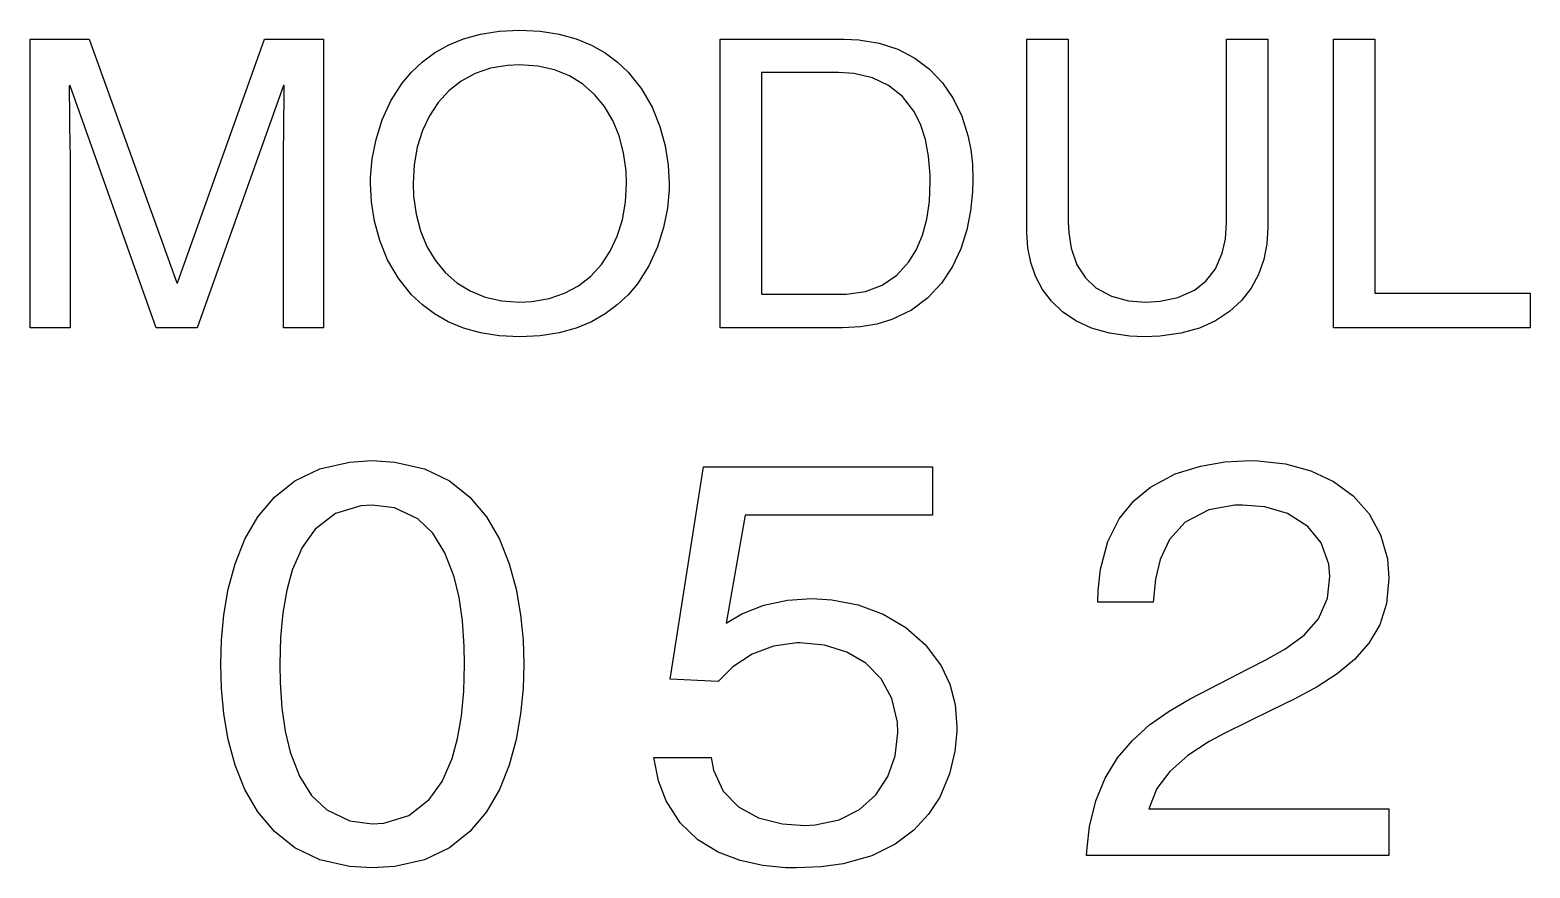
# Model space of a CAD drawing. Extents: x 104.6 to 203.6, y -109.2 to -90.9.
# Drawn here: x 104.64 to 114, y -109.12 to -103.89 of the extents above.
import ezdxf

# ---------------------------------------------------------------- set-up
doc = ezdxf.new("R2010")
doc.units = 0
doc.layers.add('BLACK', color=7, linetype='CONTINUOUS')

msp = doc.modelspace()

# ---------------------------------------------------------------- linework, layer by layer
at = {"layer": 'BLACK', "linetype": 'CONTINUOUS'}
for p, q in [((107.348972, -103.944617), (107.454919, -103.914977)), ((107.454919, -103.914977), (107.57165, -103.896403)), ((107.57165, -103.896403), (107.69957, -103.889972)), ((107.69957, -103.889972), (107.827572, -103.896403)), ((107.827572, -103.896403), (107.944375, -103.914977)), ((107.944375, -103.914977), (108.050384, -103.944617)), ((104.644654, -105.747), (104.644654, -103.946246)), ((104.644654, -103.946246), (105.014511, -103.946246)), ((105.014511, -103.946246), (105.559783, -105.46739)), ((105.564888, -105.46739), (106.10784, -103.946246)), ((106.10784, -103.946246), (106.474912, -103.946246)), ((106.474912, -103.946246), (106.474912, -105.747)), ((107.091784, -104.089169), (107.16781, -104.03279)), ((107.16781, -104.03279), (107.253404, -103.984247)), ((107.253404, -103.984247), (107.348972, -103.944617)), ((108.050384, -103.944617), (108.146005, -103.984247)), ((108.146005, -103.984247), (108.231644, -104.03279)), ((108.231644, -104.03279), (108.307707, -104.089169)), ((108.94836, -105.538172), (108.94836, -103.946246)), ((108.94836, -103.946246), (109.722414, -103.946246)), ((109.722414, -103.946246), (109.813417, -103.950382)), ((109.813417, -103.950382), (109.941132, -103.971648)), ((109.941132, -103.971648), (110.0578, -104.010131)), ((110.0578, -104.010131), (110.162856, -104.064866)), ((110.862149, -105.153489), (110.862149, -103.946246)), ((110.862149, -103.946246), (111.120167, -103.946246)), ((111.120167, -103.946246), (111.120167, -105.085346)), ((112.107226, -105.090182), (112.107226, -103.946246)), ((112.107226, -103.946246), (112.365244, -103.946246)), ((112.365244, -103.946246), (112.365244, -105.120517)), ((112.773618, -105.747), (112.773618, -103.946246)), ((112.773618, -103.946246), (113.031636, -103.946246)), ((113.031636, -103.946246), (113.031636, -105.530698)), ((107.024922, -104.152308), (107.091784, -104.089169)), ((107.623734, -104.110319), (107.517491, -104.1288)), ((107.69957, -104.106713), (107.623734, -104.110319)), ((107.811957, -104.114772), (107.69957, -104.106713)), ((107.915212, -104.138304), (107.811957, -104.114772)), ((108.307707, -104.089169), (108.374601, -104.152308)), ((110.162856, -104.064866), (110.255736, -104.134888)), ((106.966817, -104.221129), (107.024922, -104.152308)), ((107.333603, -104.209299), (107.256801, -104.26939)), ((107.420641, -104.162115), (107.333603, -104.209299)), ((107.517491, -104.1288), (107.420641, -104.162115)), ((108.008916, -104.176349), (107.915212, -104.138304)), ((108.092648, -104.227942), (108.008916, -104.176349)), ((108.374601, -104.152308), (108.458634, -104.257334)), ((109.68761, -104.155513), (109.206378, -104.155513)), ((109.206378, -104.155513), (109.206378, -105.538172)), ((109.782898, -104.161527), (109.68761, -104.155513)), ((109.89848, -104.188236), (109.782898, -104.161527)), ((109.99998, -104.236273), (109.89848, -104.188236)), ((110.255736, -104.134888), (110.335874, -104.219231)), ((110.335874, -104.219231), (110.402708, -104.316932)), ((104.894783, -104.238605), (104.889215, -104.238605)), ((104.889215, -104.238605), (104.889352, -104.286546)), ((104.889352, -104.286546), (104.890288, -104.387603)), ((105.432166, -105.747), (104.894783, -104.238605)), ((106.224783, -104.236406), (105.6874, -105.747)), ((106.229888, -104.236406), (106.224783, -104.236406)), ((106.229417, -104.335425), (106.229888, -104.236406)), ((106.895197, -104.33266), (106.966817, -104.221129)), ((107.256801, -104.26939), (107.190656, -104.341425)), ((108.165988, -104.292122), (108.092648, -104.227942)), ((108.228517, -104.367924), (108.165988, -104.292122)), ((108.458634, -104.257334), (108.524317, -104.371512)), ((110.086339, -104.305602), (109.99998, -104.236273)), ((110.156496, -104.396187), (110.086339, -104.305602)), ((104.890288, -104.387603), (104.891738, -104.487717)), ((106.228273, -104.437829), (106.229417, -104.335425)), ((106.841003, -104.450921), (106.895197, -104.33266)), ((107.190656, -104.341425), (107.135591, -104.424441)), ((108.279815, -104.454387), (108.228517, -104.367924)), ((108.524317, -104.371512), (108.57302, -104.491208)), ((110.197844, -104.478053), (110.156496, -104.396187)), ((110.402708, -104.316932), (110.455672, -104.427025)), ((104.891738, -104.487717), (104.893492, -104.590777)), ((106.22686, -104.534297), (106.228273, -104.437829)), ((106.802869, -104.572277), (106.841003, -104.450921)), ((107.135591, -104.424441), (107.092028, -104.517476)), ((108.319462, -104.550548), (108.279815, -104.454387)), ((108.57302, -104.491208), (108.606112, -104.612788)), ((110.229034, -104.57184), (110.197844, -104.478053)), ((110.455672, -104.427025), (110.494203, -104.548544)), ((104.893492, -104.590777), (104.894783, -104.683957)), ((106.225409, -104.626909), (106.22686, -104.534297)), ((106.779427, -104.693093), (106.802869, -104.572277)), ((107.092028, -104.517476), (107.060388, -104.619567)), ((108.347038, -104.655443), (108.319462, -104.550548)), ((110.24962, -104.677533), (110.229034, -104.57184)), ((110.494203, -104.548544), (110.511592, -104.635429)), ((104.894783, -104.683957), (104.894783, -105.747)), ((106.224783, -104.683957), (106.225409, -104.626909)), ((106.224783, -105.747), (106.224783, -104.683957)), ((107.060388, -104.619567), (107.041095, -104.72975)), ((108.362124, -104.768109), (108.347038, -104.655443)), ((108.606112, -104.612788), (108.624962, -104.732617)), ((110.259153, -104.795117), (110.24962, -104.677533)), ((110.511592, -104.635429), (110.522148, -104.726677)), ((106.769311, -104.809737), (106.779427, -104.693093)), ((107.041095, -104.72975), (107.03457, -104.847062)), ((108.365034, -104.847062), (108.362124, -104.768109)), ((108.624962, -104.732617), (108.630942, -104.847062)), ((110.522148, -104.726677), (110.525704, -104.822003)), ((106.768663, -104.847062), (106.769311, -104.809737)), ((106.774642, -104.961384), (106.768663, -104.847062)), ((107.03457, -104.847062), (107.037481, -104.925938)), ((108.358509, -104.964263), (108.365034, -104.847062)), ((108.630942, -104.847062), (108.630294, -104.884347)), ((110.25413, -104.958983), (110.259797, -104.836951)), ((110.259797, -104.836951), (110.259153, -104.795117)), ((110.525704, -104.822003), (110.523461, -104.898828)), ((106.79349, -105.081092), (106.774642, -104.961384)), ((107.037481, -104.925938), (107.052565, -105.038507)), ((108.339213, -105.074354), (108.358509, -104.964263)), ((108.630294, -104.884347), (108.620177, -105.000867)), ((110.23746, -105.069978), (110.25413, -104.958983)), ((110.523461, -104.898828), (110.511099, -105.017229)), ((107.052565, -105.038507), (107.080135, -105.143323)), ((108.620177, -105.000867), (108.596731, -105.121564)), ((110.511099, -105.017229), (110.486818, -105.136611)), ((106.826575, -105.202555), (106.79349, -105.081092)), ((107.080135, -105.143323), (107.119771, -105.239422)), ((108.307567, -105.176372), (108.339213, -105.074354)), ((108.596731, -105.121564), (108.558588, -105.242805)), ((110.21029, -105.169724), (110.23746, -105.069978)), ((110.486818, -105.136611), (110.449351, -105.253809)), ((110.868033, -105.247542), (110.862149, -105.153489)), ((111.120167, -105.085346), (111.123064, -105.155749)), ((112.100458, -105.19335), (112.107226, -105.090182)), ((112.365244, -105.120517), (112.358767, -105.223001)), ((106.875263, -105.322141), (106.826575, -105.202555)), ((107.119771, -105.239422), (107.171049, -105.325839)), ((108.26399, -105.269351), (108.307567, -105.176372)), ((108.558588, -105.242805), (108.504377, -105.360958)), ((110.173117, -105.258011), (110.21029, -105.169724)), ((110.88592, -105.338834), (110.868033, -105.247542)), ((111.123064, -105.155749), (111.137645, -105.249419)), ((112.081126, -105.28214), (112.100458, -105.19335)), ((112.358767, -105.223001), (112.339221, -105.321148)), ((106.940923, -105.436218), (106.875263, -105.322141)), ((107.171049, -105.325839), (107.233547, -105.401608)), ((108.208901, -105.352326), (108.26399, -105.269351)), ((110.050297, -105.418264), (110.126444, -105.334627)), ((110.126444, -105.334627), (110.173117, -105.258011)), ((110.449351, -105.253809), (110.397437, -105.365655)), ((110.916168, -105.425946), (110.88592, -105.338834)), ((111.137645, -105.249419), (111.174083, -105.353382)), ((112.03833, -105.379759), (112.081126, -105.28214)), ((112.339221, -105.321148), (112.306434, -105.413703)), ((107.024922, -105.541153), (106.940923, -105.436218)), ((107.233547, -105.401608), (107.306844, -105.465766)), ((108.065871, -105.484404), (108.142722, -105.424332)), ((108.142722, -105.424332), (108.208901, -105.352326)), ((108.504377, -105.360958), (108.432729, -105.472391)), ((109.959335, -105.48028), (110.050297, -105.418264)), ((110.397437, -105.365655), (110.329809, -105.468982)), ((110.959131, -105.507463), (110.916168, -105.425946)), ((111.174083, -105.353382), (111.227001, -105.435315)), ((111.227001, -105.435315), (111.293183, -105.497279)), ((111.979252, -105.455649), (112.03833, -105.379759)), ((112.306434, -105.413703), (112.260235, -105.499413)), ((105.559783, -105.46739), (105.564888, -105.46739)), ((107.306844, -105.465766), (107.390517, -105.517346)), ((107.390517, -105.517346), (107.484144, -105.555383)), ((107.978769, -105.531577), (108.065871, -105.484404)), ((108.432729, -105.472391), (108.374601, -105.541153)), ((109.737701, -105.537447), (109.854741, -105.520174)), ((109.854741, -105.520174), (109.959335, -105.48028)), ((110.329809, -105.468982), (110.245206, -105.560623)), ((111.015166, -105.581966), (110.959131, -105.507463)), ((111.293183, -105.497279), (111.389669, -105.549791)), ((111.80471, -105.558298), (111.907351, -105.512)), ((111.907351, -105.512), (111.979252, -105.455649)), ((112.260235, -105.499413), (112.20045, -105.577022)), ((107.091784, -105.604239), (107.024922, -105.541153)), ((107.16781, -105.660571), (107.091784, -105.604239)), ((107.484144, -105.555383), (107.587302, -105.578914)), ((107.587302, -105.578914), (107.69957, -105.586972)), ((107.69957, -105.586972), (107.775489, -105.583366)), ((107.775489, -105.583366), (107.881835, -105.564886)), ((107.881835, -105.564886), (107.978769, -105.531577)), ((108.307707, -105.604239), (108.231644, -105.660571)), ((108.374601, -105.541153), (108.307707, -105.604239)), ((108.94836, -105.747), (108.94836, -105.538172)), ((109.206378, -105.538172), (109.706636, -105.538172)), ((109.706636, -105.538172), (109.737701, -105.537447)), ((110.245206, -105.560623), (110.142361, -105.637413)), ((111.084627, -105.648039), (111.015166, -105.581966)), ((111.389669, -105.549791), (111.495583, -105.578347)), ((111.495583, -105.578347), (111.604647, -105.586972)), ((111.604647, -105.586972), (111.694193, -105.581764)), ((111.694193, -105.581764), (111.80471, -105.558298)), ((112.20045, -105.577022), (112.126908, -105.645277)), ((113.031636, -105.530698), (114.000132, -105.530698)), ((114.000132, -105.530698), (114.000132, -105.747)), ((107.253404, -105.709074), (107.16781, -105.660571)), ((107.348972, -105.748672), (107.253404, -105.709074)), ((108.146005, -105.709074), (108.050384, -105.748672)), ((108.231644, -105.660571), (108.146005, -105.709074)), ((110.020011, -105.696183), (109.926985, -105.723789)), ((110.142361, -105.637413), (110.020011, -105.696183)), ((111.16787, -105.704264), (111.084627, -105.648039)), ((111.265252, -105.749225), (111.16787, -105.704264)), ((112.039437, -105.702925), (111.937865, -105.74871)), ((112.126908, -105.645277), (112.039437, -105.702925)), ((104.894783, -105.747), (104.644654, -105.747)), ((105.6874, -105.747), (105.432166, -105.747)), ((106.474912, -105.747), (106.224783, -105.747)), ((107.454919, -105.778288), (107.348972, -105.748672)), ((107.57165, -105.796848), (107.454919, -105.778288)), ((107.69957, -105.803273), (107.57165, -105.796848)), ((107.827572, -105.796848), (107.69957, -105.803273)), ((107.944375, -105.778288), (107.827572, -105.796848)), ((108.050384, -105.748672), (107.944375, -105.778288)), ((109.711741, -105.747), (108.94836, -105.747)), ((109.824353, -105.74104), (109.711741, -105.747)), ((109.926985, -105.723789), (109.824353, -105.74104)), ((111.377126, -105.781505), (111.265252, -105.749225)), ((111.50385, -105.799685), (111.377126, -105.781505)), ((111.596758, -105.803273), (111.50385, -105.799685)), ((111.691729, -105.799677), (111.596758, -105.803273)), ((111.82202, -105.781379), (111.691729, -105.799677)), ((111.937865, -105.74871), (111.82202, -105.781379)), ((114.000132, -105.747), (112.773618, -105.747)), ((106.297176, -106.701689), (106.452598, -106.627094)), ((106.452598, -106.627094), (106.637728, -106.584147)), ((106.637728, -106.584147), (106.778841, -106.575532)), ((106.778841, -106.575532), (106.919962, -106.584147)), ((106.919962, -106.584147), (107.105129, -106.627094)), ((107.105129, -106.627094), (107.260613, -106.701689)), ((108.638311, -107.938407), (108.84621, -106.61461)), ((108.84621, -106.61461), (110.272784, -106.61461)), ((110.272784, -106.61461), (110.272784, -106.91564)), ((111.786049, -106.658425), (111.94444, -106.608922)), ((111.94444, -106.608922), (112.096079, -106.583881)), ((112.096079, -106.583881), (112.258088, -106.575532)), ((112.258088, -106.575532), (112.30262, -106.576339)), ((112.30262, -106.576339), (112.474194, -106.595432)), ((112.474194, -106.595432), (112.632728, -106.639079)), ((112.632728, -106.639079), (112.774814, -106.706179)), ((106.169054, -106.803001), (106.297176, -106.701689)), ((107.260613, -106.701689), (107.388815, -106.803001)), ((111.528246, -106.826513), (111.632752, -106.739902)), ((111.632752, -106.739902), (111.786049, -106.658425)), ((112.774814, -106.706179), (112.897047, -106.795629)), ((106.065826, -106.926103), (106.169054, -106.803001)), ((107.388815, -106.803001), (107.492135, -106.926103)), ((111.438265, -106.938505), (111.528246, -106.826513)), ((112.897047, -106.795629), (112.99602, -106.906327)), ((105.985083, -107.066062), (106.065826, -106.926103)), ((106.549548, -106.904452), (106.422421, -107.00309)), ((106.707114, -106.856485), (106.549548, -106.904452)), ((106.778841, -106.852137), (106.707114, -106.856485)), ((106.917299, -106.869405), (106.778841, -106.852137)), ((107.062593, -106.93799), (106.917299, -106.869405)), ((107.492135, -106.926103), (107.572974, -107.066062)), ((109.104717, -106.91564), (108.98709, -107.58975)), ((110.272784, -106.91564), (109.104717, -106.91564)), ((111.997088, -106.881316), (111.849111, -106.958207)), ((112.159384, -106.853389), (111.997088, -106.881316)), ((112.206797, -106.852137), (112.159384, -106.853389)), ((112.346259, -106.863224), (112.206797, -106.852137)), ((112.48806, -106.904532), (112.346259, -106.863224)), ((112.614215, -106.985226), (112.48806, -106.904532)), ((112.99602, -106.906327), (113.068329, -107.037172)), ((106.422421, -107.00309), (106.342098, -107.11653)), ((107.157105, -107.028642), (107.062593, -106.93799)), ((111.367806, -107.079049), (111.438265, -106.938505)), ((111.849111, -106.958207), (111.751768, -107.066833)), ((112.696936, -107.088585), (112.614215, -106.985226)), ((105.924419, -107.217951), (105.985083, -107.066062)), ((106.342098, -107.11653), (106.280337, -107.259049)), ((107.232749, -107.149491), (107.157105, -107.028642)), ((107.572974, -107.066062), (107.633731, -107.217951)), ((111.321867, -107.251314), (111.367806, -107.079049)), ((111.751768, -107.066833), (111.69396, -107.19122)), ((112.745006, -107.221868), (112.696936, -107.088585)), ((113.068329, -107.037172), (113.110566, -107.187061)), ((107.289934, -107.299048), (107.232749, -107.149491)), ((111.69396, -107.19122), (111.66459, -107.315396)), ((113.110566, -107.187061), (113.12046, -107.311313)), ((105.881426, -107.376839), (105.924419, -107.217951)), ((106.280337, -107.259049), (106.24595, -107.384127)), ((107.320955, -107.42916), (107.289934, -107.299048)), ((107.633731, -107.217951), (107.676809, -107.376839)), ((111.307329, -107.385345), (111.321867, -107.251314)), ((112.73682, -107.433237), (112.751849, -107.297269)), ((112.751849, -107.297269), (112.745006, -107.221868)), ((105.853697, -107.537798), (105.881426, -107.376839)), ((106.24595, -107.384127), (106.221602, -107.524098)), ((107.676809, -107.376839), (107.704606, -107.537798)), ((111.305443, -107.458469), (111.307329, -107.385345)), ((111.66459, -107.315396), (111.650118, -107.458469)), ((113.12046, -107.311313), (113.105669, -107.465391)), ((107.341996, -107.573956), (107.320955, -107.42916)), ((109.085344, -107.531609), (109.221984, -107.477051)), ((109.221984, -107.477051), (109.369413, -107.44517)), ((109.369413, -107.44517), (109.520516, -107.435266)), ((109.520516, -107.435266), (109.646051, -107.442624)), ((109.646051, -107.442624), (109.810415, -107.475085)), ((109.810415, -107.475085), (109.96627, -107.533007)), ((111.650118, -107.458469), (111.305443, -107.458469)), ((112.682001, -107.562375), (112.73682, -107.433237)), ((113.105669, -107.465391), (113.063164, -107.598604)), ((105.838825, -107.695896), (105.853697, -107.537798)), ((106.221602, -107.524098), (106.20712, -107.678333)), ((107.353228, -107.732806), (107.341996, -107.573956)), ((107.704606, -107.537798), (107.719524, -107.695896)), ((108.98709, -107.58975), (109.085344, -107.531609)), ((109.96627, -107.533007), (110.108093, -107.615926)), ((112.591935, -107.664502), (112.682001, -107.562375)), ((106.20712, -107.678333), (106.20233, -107.846205)), ((110.108093, -107.615926), (110.230364, -107.723376)), ((112.471787, -107.750315), (112.591935, -107.664502)), ((113.063164, -107.598604), (112.995751, -107.714071)), ((105.834403, -107.846205), (105.838825, -107.695896)), ((107.355352, -107.846205), (107.353228, -107.732806)), ((107.719524, -107.695896), (107.723963, -107.846205)), ((109.282741, -107.731908), (109.148745, -107.782112)), ((109.427309, -107.712123), (109.282741, -107.731908)), ((109.445973, -107.711871), (109.427309, -107.712123)), ((109.599969, -107.726233), (109.445973, -107.711871)), ((109.738991, -107.768807), (109.599969, -107.726233)), ((109.858484, -107.838822), (109.738991, -107.768807)), ((110.230364, -107.723376), (110.327561, -107.854891)), ((112.352411, -107.817083), (112.471787, -107.750315)), ((112.995751, -107.714071), (112.906235, -107.814911)), ((105.838825, -107.996343), (105.834403, -107.846205)), ((106.20233, -107.846205), (106.204455, -107.959496)), ((107.350563, -108.013921), (107.355352, -107.846205)), ((107.723963, -107.846205), (107.719524, -107.996343)), ((109.028332, -107.861074), (108.936483, -107.952451)), ((109.148745, -107.782112), (109.028332, -107.861074)), ((109.953894, -107.935512), (109.858484, -107.838822)), ((110.327561, -107.854891), (110.380681, -107.969041)), ((112.246462, -107.871851), (112.352411, -107.817083)), ((112.906235, -107.814911), (112.79742, -107.904246)), ((106.204455, -107.959496), (106.215687, -108.118211)), ((108.936483, -107.952451), (108.638311, -107.938407)), ((110.020666, -108.058107), (109.953894, -107.935512)), ((111.88127, -108.060528), (112.246462, -107.871851)), ((112.79742, -107.904246), (112.672113, -107.985194)), ((105.853697, -108.154273), (105.838825, -107.996343)), ((107.33608, -108.168029), (107.350563, -108.013921)), ((107.719524, -107.996343), (107.704606, -108.154273)), ((110.380681, -107.969041), (110.414262, -108.096271)), ((112.672113, -107.985194), (112.533117, -108.060876)), ((106.215687, -108.118211), (106.236728, -108.262897)), ((110.054245, -108.205839), (110.020666, -108.058107)), ((110.414262, -108.096271), (110.425973, -108.236383)), ((111.627764, -108.222711), (111.74865, -108.136943)), ((111.74865, -108.136943), (111.88127, -108.060528)), ((112.383238, -108.134412), (112.097376, -108.274241)), ((112.533117, -108.060876), (112.383238, -108.134412)), ((105.881426, -108.315069), (105.853697, -108.154273)), ((107.311732, -108.307899), (107.33608, -108.168029)), ((107.704606, -108.154273), (107.676809, -108.315069)), ((110.057362, -108.271798), (110.054245, -108.205839)), ((110.425973, -108.236383), (110.425553, -108.26351)), ((111.520149, -108.319684), (111.627764, -108.222711)), ((105.924419, -108.473804), (105.881426, -108.315069)), ((106.236728, -108.262897), (106.267749, -108.392924)), ((107.277346, -108.432899), (107.311732, -108.307899)), ((107.676809, -108.315069), (107.633731, -108.473804)), ((110.04133, -108.415289), (110.057362, -108.271798)), ((110.425553, -108.26351), (110.413664, -108.387399)), ((111.427344, -108.429716), (111.520149, -108.319684)), ((111.998979, -108.326554), (111.866459, -108.413182)), ((112.097376, -108.274241), (111.998979, -108.326554)), ((106.267749, -108.392924), (106.324934, -108.5424)), ((108.565117, -108.572659), (108.536413, -108.426282)), ((108.536413, -108.426282), (108.893398, -108.426282)), ((108.893398, -108.426282), (108.908489, -108.504739)), ((109.994621, -108.546068), (110.04133, -108.415289)), ((110.413664, -108.387399), (110.380284, -108.527814)), ((111.350889, -108.554661), (111.427344, -108.429716)), ((111.866459, -108.413182), (111.752927, -108.513234)), ((105.985083, -108.625552), (105.924419, -108.473804)), ((107.215584, -108.575346), (107.277346, -108.432899)), ((107.633731, -108.473804), (107.572974, -108.625552)), ((108.908489, -108.504739), (108.968368, -108.636273)), ((111.752927, -108.513234), (111.671778, -108.619301)), ((106.324934, -108.5424), (106.400578, -108.663198)), ((107.135262, -108.688741), (107.215584, -108.575346)), ((108.61227, -108.697823), (108.565117, -108.572659)), ((109.919319, -108.659382), (109.994621, -108.546068)), ((110.380284, -108.527814), (110.318527, -108.673978)), ((111.292321, -108.69637), (111.350889, -108.554661)), ((106.065826, -108.765386), (105.985083, -108.625552)), ((106.400578, -108.663198), (106.495089, -108.753823)), ((107.008135, -108.787353), (107.135262, -108.688741)), ((107.572974, -108.625552), (107.492135, -108.765386)), ((108.699574, -108.834283), (108.61227, -108.697823)), ((108.968368, -108.636273), (109.063429, -108.735132)), ((109.817503, -108.750481), (109.919319, -108.659382)), ((110.318527, -108.673978), (110.249447, -108.780892)), ((111.253179, -108.856699), (111.292321, -108.69637)), ((111.671778, -108.619301), (111.622763, -108.747461)), ((106.169054, -108.888379), (106.065826, -108.765386)), ((106.495089, -108.753823), (106.640384, -108.822395)), ((106.850569, -108.835315), (107.008135, -108.787353)), ((107.492135, -108.765386), (107.388815, -108.888379)), ((109.063429, -108.735132), (109.188368, -108.802716)), ((109.188368, -108.802716), (109.337885, -108.840427)), ((109.691257, -108.814612), (109.817503, -108.750481)), ((110.249447, -108.780892), (110.157628, -108.880432)), ((111.622763, -108.747461), (113.12046, -108.747461)), ((113.12046, -108.747461), (113.12046, -109.0375)), ((106.297176, -108.989605), (106.169054, -108.888379)), ((106.640384, -108.822395), (106.778841, -108.839663)), ((106.778841, -108.839663), (106.850569, -108.835315)), ((107.388815, -108.888379), (107.260613, -108.989605)), ((108.809438, -108.939205), (108.699574, -108.834283)), ((109.337885, -108.840427), (109.477432, -108.850043)), ((109.477432, -108.850043), (109.542661, -108.847024)), ((109.542661, -108.847024), (109.691257, -108.814612)), ((110.157628, -108.880432), (110.040166, -108.968052)), ((111.237498, -108.990279), (111.253179, -108.856699)), ((106.452598, -109.064137), (106.297176, -108.989605)), ((107.260613, -108.989605), (107.105129, -109.064137)), ((108.936011, -109.016117), (108.809438, -108.939205)), ((110.040166, -108.968052), (109.894157, -109.039205)), ((111.235003, -109.0375), (111.237498, -108.990279)), ((106.637728, -109.107049), (106.452598, -109.064137)), ((107.105129, -109.064137), (106.919962, -109.107049)), ((109.073443, -109.068546), (108.936011, -109.016117)), ((109.215885, -109.10002), (109.073443, -109.068546)), ((109.894157, -109.039205), (109.716697, -109.089346)), ((113.12046, -109.0375), (111.235003, -109.0375)), ((106.778841, -109.115657), (106.637728, -109.107049)), ((106.919962, -109.107049), (106.778841, -109.115657)), ((109.357485, -109.114067), (109.215885, -109.10002)), ((109.426141, -109.115657), (109.357485, -109.114067)), ((109.579484, -109.108855), (109.426141, -109.115657)), ((109.716697, -109.089346), (109.579484, -109.108855))]:
    msp.add_line(p, q, dxfattribs=at)

doc.saveas('drawing.dxf')
